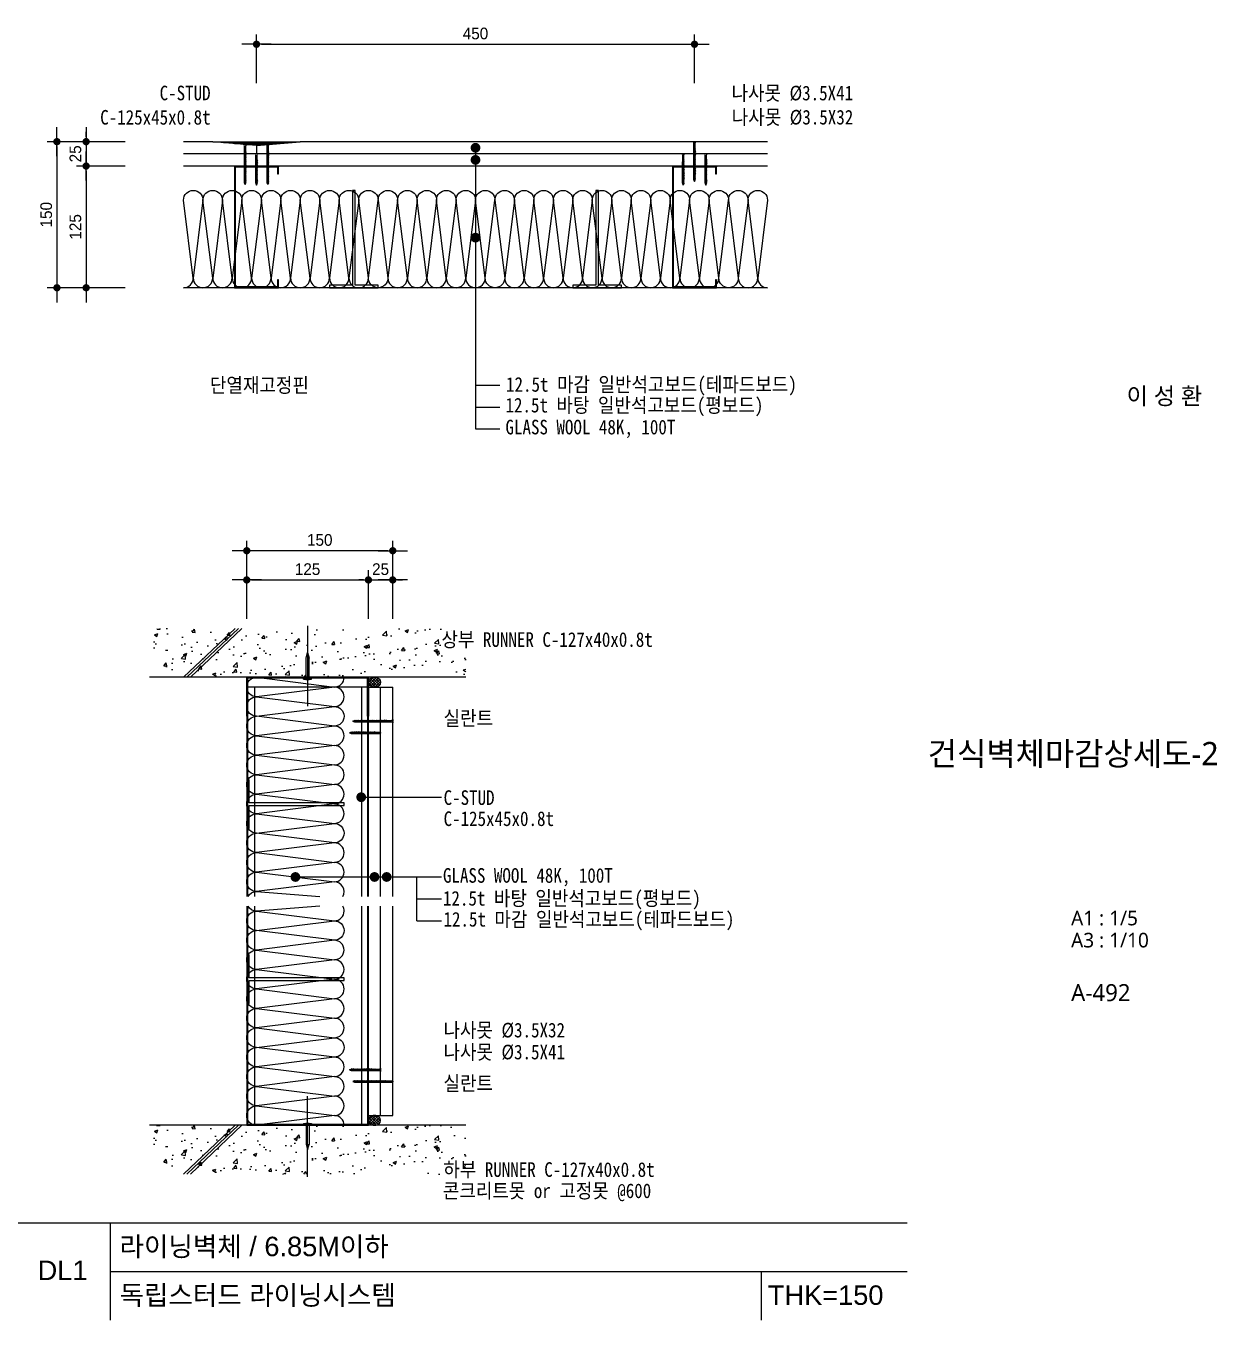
# Model space of a CAD drawing. Header units: millimetres. Extents: x 104 to 12536, y 73 to 2865.
# Drawn here: x 7073 to 8297, y 105 to 1433 of the extents above; entities that cross this region are included whole.
import ezdxf
from ezdxf.enums import TextEntityAlignment as Align

# ---------------------------------------------------------------- set-up
doc = ezdxf.new("R2010")
doc.units = ezdxf.units.MM
doc.header["$LTSCALE"] = 5
doc.linetypes.add('CEN', pattern=[62, 60, -1, 0, -1])
for name, color, linetype in [('2', 7, 'Continuous'), ('CEN', 1, 'CEN'), ('CHAN', 3, 'Continuous'), ('CONC', 2, 'Continuous'), ('ele', 8, 'Continuous'), ('FIN', 6, 'Continuous'), ('formline', 6, 'Continuous'), ('GB', 7, 'Continuous'), ('HAT', 8, 'Continuous'), ('HAT-CON', 8, 'Continuous'), ('INSUL', 8, 'Continuous'), ('ITXT', 5, 'Continuous'), ('PIN', 4, 'Continuous'), ('RXDIM', 7, 'Continuous'), ('SCREW2', 8, 'Continuous'), ('TEXT', 7, 'Continuous'), ('WALL', 3, 'Continuous')]:
    doc.layers.add(name, color=color, linetype=linetype)
doc.layers.add('A-BORD-TEXT', color=3, linetype='Continuous', lineweight=25)
doc.styles.add('CGS', font='')
doc.styles.add('HANGUL', font='swissel.ttf', dxfattribs={"height": 39.575204})
doc.styles.add('RXHS', font='')
doc.styles.add('맑은고딕', font='malgun.ttf')
doc.styles.get('CGS').set_extended_font_data('Dotum')
doc.styles.get('RXHS').set_extended_font_data('DotumChe')
doc.dimstyles.new('NDIM', dxfattribs={"dimscale": 5, "dimtxt": 2.4, "dimasz": 1, "dimexe": 2, "dimexo": 2, "dimgap": 1, "dimtad": 1, "dimtoh": 1, "dimdec": 0, "dimzin": 0, "dimdsep": 46, "dimtxsty": 'CGS', "dimblk1": 'DOTK', "dimblk2": 'DOTK', "dimsah": 1, "dimcen": 3, "dimclrt": 3, "dimadec": 0, "dimazin": 0, "dimtfac": 1.25, "dimtdec": 0, "dimtix": 1, "dimtmove": 2, "dimatfit": 3, "dimldrblk": 'DOTK', "dimfxl": 1, "dimtolj": 1, "dimtzin": 0, "dimarcsym": 0})

# ---------------------------------------------------------------- blocks, each defined once
blk = doc.blocks.new('A$C3B9F511A')
at = {"layer": 'CEN'}
blk.add_line((4.1, -27.6), (4.1, 55.1), dxfattribs=at)
at = {"layer": 'SCREW2'}
for p, q in [((0, 27.1), (8.2, 27.1)), ((0, 27.1), (0, 26.1)), ((2.4, 27.6), (2.4, 27.1)), ((2.4, 27.6), (5.8, 27.6)), ((5.8, 27.6), (5.8, 27.1)), ((8.2, 27.1), (8.2, 26.1)), ((0, 26.1), (8.2, 26.1)), ((2.7, 25.1), (2.7, 5.8)), ((5.6, 25.1), (5.6, 5.8)), ((2.7, 5.8), (4.1, 0)), ((4.1, 0), (5.6, 5.8))]:
    blk.add_line(p, q, dxfattribs=at)
blk.add_lwpolyline([(4.1, 0), (4.6, 5.3, -0.255479), (5.6, 5.8, -0.15073)], format="xyb", dxfattribs=at)
for centre, major_axis, ratio, start_param, end_param in [((0.1, 25.1), (-2.6, 0.01), 0.375814, 3.166741, 4.737538), ((1, 25.1), (-2.42, 0.09), 0.428989, 3.232453, 4.416556)]:
    blk.add_ellipse(centre, major_axis=major_axis, ratio=ratio, start_param=start_param, end_param=end_param, dxfattribs=at)
at = {"layer": 'SCREW2', "extrusion": (0, 0, -1)}
for centre, major_axis, ratio, start_param, end_param in [((7.2, 25.1), (2.42, 0.09), 0.428989, 3.232453, 4.416556), ((8.2, 25.1), (2.6, 0.01), 0.375814, 3.166741, 4.737538)]:
    blk.add_ellipse(centre, major_axis=major_axis, ratio=ratio, start_param=start_param, end_param=end_param, dxfattribs=at)
blk = doc.blocks.new('나사못41')
at = {"layer": 'SCREW2'}
for p, q in [((1.6, 41), (1, 39.4)), ((1, 39.4), (1.6, 39.9)), ((1.6, 39.9), (1.6, 41)), ((2.3, 39.5), (1.6, 41)), ((2.2, 39.2), (0.6, 38.7)), ((0.6, 38.7), (0.9, 39.1)), ((0.6, 37.9), (0.9, 38.3)), ((2.3, 38.3), (0.6, 37.9)), ((2.3, 37.5), (0.6, 37)), ((0.6, 37), (0.9, 37.4)), ((2.2, 36.6), (0.6, 36.2)), ((0.6, 36.2), (0.9, 36.6)), ((2.2, 35.8), (0.6, 35.3)), ((0.6, 35.3), (0.9, 35.7)), ((0.6, 34.5), (0.9, 34.9)), ((2.3, 34.9), (0.6, 34.5)), ((2.3, 34.1), (0.6, 33.7)), ((0.6, 33.7), (0.9, 34)), ((0.6, 32.8), (0.9, 33.2)), ((2.2, 33.2), (0.6, 32.8)), ((2.2, 32.4), (0.6, 32)), ((0.6, 32), (0.9, 32.3)), ((2.3, 31.5), (0.6, 31.1)), ((0.6, 31.1), (0.9, 31.5)), ((2.3, 30.7), (0.6, 30.3)), ((0.6, 30.3), (0.9, 30.6)), ((2.3, 29.8), (0.6, 29.4)), ((0.6, 29.4), (0.9, 29.8)), ((0.6, 28.6), (0.9, 29)), ((2.3, 29), (0.6, 28.6)), ((2.3, 28.2), (0.6, 27.7)), ((0.6, 27.7), (0.9, 28.1)), ((0.6, 26.9), (0.9, 27.3)), ((2.3, 27.3), (0.6, 26.9)), ((2.5, 39.6), (0.9, 39.1)), ((0.9, 38.8), (0.9, 38.3)), ((2.5, 38.7), (0.9, 38.3)), ((0.9, 38), (0.9, 37.4)), ((2.5, 37.9), (0.9, 37.4)), ((0.9, 37.1), (0.9, 36.6)), ((2.5, 37), (0.9, 36.6)), ((0.9, 36.3), (0.9, 35.7)), ((2.5, 36.2), (0.9, 35.7)), ((0.9, 35.4), (0.9, 34.9)), ((2.5, 35.3), (0.9, 34.9)), ((0.9, 34.6), (0.9, 34)), ((2.5, 34.5), (0.9, 34)), ((0.9, 33.7), (0.9, 33.2)), ((2.5, 33.6), (0.9, 33.2)), ((0.9, 32.9), (0.9, 32.3)), ((2.5, 32.8), (0.9, 32.3)), ((0.9, 32), (0.9, 31.5)), ((2.5, 31.9), (0.9, 31.5)), ((0.9, 31.2), (0.9, 30.6)), ((2.5, 31.1), (0.9, 30.6)), ((0.9, 30.3), (0.9, 29.8)), ((2.5, 30.2), (0.9, 29.8)), ((0.9, 29.5), (0.9, 29)), ((2.5, 29.4), (0.9, 29)), ((0.9, 28.6), (0.9, 28.1)), ((2.5, 28.5), (0.9, 28.1)), ((0.9, 27.8), (0.9, 27.3)), ((2.5, 27.7), (0.9, 27.3)), ((0.9, 27), (0.9, 26.4)), ((2.5, 26.8), (0.9, 26.4)), ((1, 39.4), (1, 39.1)), ((2.2, 39.2), (2.5, 39.6)), ((2.2, 39.2), (2.2, 38.6)), ((2.2, 38.3), (2.2, 37.8)), ((2.2, 37.5), (2.2, 36.9)), ((2.2, 36.6), (2.5, 37)), ((2.2, 36.6), (2.2, 36.1)), ((2.2, 35.8), (2.5, 36.2)), ((2.2, 35.8), (2.2, 35.2)), ((2.2, 34.9), (2.2, 34.4)), ((2.2, 34.1), (2.2, 33.5)), ((2.2, 33.2), (2.5, 33.6)), ((2.2, 33.2), (2.2, 32.7)), ((2.2, 32.4), (2.5, 32.8)), ((2.2, 32.4), (2.2, 31.8)), ((2.2, 31.5), (2.2, 31)), ((2.2, 30.7), (2.2, 30.2)), ((2.2, 29.8), (2.2, 29.3)), ((2.2, 29), (2.2, 28.5)), ((2.2, 28.1), (2.2, 27.6)), ((2.2, 27.3), (2.2, 26.8)), ((2.3, 38.3), (2.5, 38.7)), ((2.3, 37.5), (2.5, 37.9)), ((2.3, 34.9), (2.5, 35.3)), ((2.3, 34.1), (2.5, 34.5)), ((2.3, 31.5), (2.5, 31.9)), ((2.3, 30.7), (2.5, 31.1)), ((2.3, 29.8), (2.5, 30.2)), ((2.3, 29), (2.5, 29.4)), ((2.3, 28.2), (2.5, 28.5)), ((2.3, 27.3), (2.5, 27.7)), ((2.3, 26.5), (2.5, 26.8)), ((2.3, 26.5), (0.6, 26)), ((0.6, 26), (0.9, 26.4)), ((0.6, 25.2), (0.9, 25.6)), ((2.3, 25.6), (0.6, 25.2)), ((2.3, 24.8), (0.6, 24.3)), ((0.6, 24.3), (0.9, 24.7)), ((0.6, 23.5), (0.9, 23.9)), ((2.3, 23.9), (0.6, 23.5)), ((2.3, 23.1), (0.6, 22.6)), ((0.6, 22.6), (0.9, 23)), ((2.3, 22.2), (0.6, 21.8)), ((0.6, 21.8), (0.9, 22.2)), ((2.3, 21.4), (0.6, 20.9)), ((0.6, 20.9), (0.9, 21.3)), ((2.3, 20.5), (0.6, 20.1)), ((0.6, 20.1), (0.9, 20.5)), ((2.3, 19.7), (0.6, 19.2)), ((0.6, 19.2), (0.9, 19.6)), ((2.3, 18.8), (0.6, 18.4)), ((0.6, 18.4), (0.9, 18.8)), ((2.3, 18), (0.6, 17.6)), ((0.6, 17.6), (0.9, 17.9)), ((0.6, 16.7), (0.9, 17.1)), ((2.3, 17.1), (0.6, 16.7)), ((2.3, 16.3), (0.6, 15.9)), ((0.6, 15.9), (0.9, 16.2)), ((0.6, 15), (0.9, 15.4)), ((2.3, 15.4), (0.6, 15)), ((2.3, 14.6), (0.6, 14.2)), ((0.6, 14.2), (0.9, 14.5)), ((0.6, 13.3), (0.9, 13.7)), ((2.3, 13.7), (0.6, 13.3)), ((0.9, 26.1), (0.9, 25.6)), ((2.5, 26), (0.9, 25.6)), ((0.9, 25.3), (0.9, 24.7)), ((2.5, 25.1), (0.9, 24.7)), ((0.9, 24.4), (0.9, 23.9)), ((2.5, 24.3), (0.9, 23.9)), ((0.9, 23.6), (0.9, 23)), ((2.5, 23.5), (0.9, 23)), ((0.9, 22.7), (0.9, 22.2)), ((2.5, 22.6), (0.9, 22.2)), ((0.9, 21.9), (0.9, 21.3)), ((2.5, 21.8), (0.9, 21.3)), ((0.9, 21), (0.9, 20.5)), ((2.5, 20.9), (0.9, 20.5)), ((0.9, 20.2), (0.9, 19.6)), ((2.5, 20.1), (0.9, 19.6)), ((0.9, 19.3), (0.9, 18.8)), ((2.5, 19.2), (0.9, 18.8)), ((0.9, 18.5), (0.9, 17.9)), ((0.9, 18.5), (0.9, 17.9)), ((2.5, 18.4), (0.9, 17.9)), ((0.9, 17.6), (0.9, 17.1)), ((2.5, 17.5), (0.9, 17.1)), ((0.9, 16.8), (0.9, 16.2)), ((2.5, 16.7), (0.9, 16.2)), ((0.9, 15.9), (0.9, 15.4)), ((2.5, 15.8), (0.9, 15.4)), ((0.9, 15.1), (0.9, 14.5)), ((2.5, 15), (0.9, 14.5)), ((0.9, 14.2), (0.9, 13.7)), ((2.5, 14.1), (0.9, 13.7)), ((0.9, 13.4), (0.9, 12.9)), ((2.2, 26.5), (2.2, 25.9)), ((2.2, 25.6), (2.2, 25.1)), ((2.2, 24.8), (2.2, 24.2)), ((2.2, 23.9), (2.2, 23.4)), ((2.2, 23.1), (2.2, 20.5)), ((2.2, 21.4), (2.2, 20.8)), ((2.2, 20.5), (2.2, 20)), ((2.2, 19.7), (2.2, 19.1)), ((2.2, 18.8), (2.2, 18.3)), ((2.2, 18), (2.2, 17.4)), ((2.2, 17.1), (2.2, 16.6)), ((2.3, 25.6), (2.5, 26)), ((2.3, 24.8), (2.5, 25.1)), ((2.3, 23.9), (2.5, 24.3)), ((2.3, 23.1), (2.5, 23.5)), ((2.3, 22.2), (2.5, 22.6)), ((2.3, 21.4), (2.5, 21.8)), ((2.3, 20.5), (2.5, 20.9)), ((2.3, 19.7), (2.5, 20.1)), ((2.3, 18.8), (2.5, 19.2)), ((2.3, 18), (2.5, 18.4)), ((2.3, 17.1), (2.5, 17.5)), ((2.3, 16.3), (2.5, 16.7)), ((2.3, 16.3), (2.3, 15.7)), ((2.3, 15.4), (2.5, 15.8)), ((2.3, 15.4), (2.3, 14.9)), ((2.3, 14.6), (2.5, 15)), ((2.3, 14.6), (2.3, 14.1)), ((2.3, 13.7), (2.5, 14.1)), ((2.3, 13.7), (2.3, 13.2)), ((0.6, 12.5), (0.9, 12.9)), ((2.3, 12.9), (0.6, 12.5)), ((2.3, 12.1), (0.6, 11.6)), ((0.6, 11.6), (0.9, 12)), ((2.3, 11.2), (0.6, 10.8)), ((0.6, 10.8), (0.9, 11.2)), ((2.3, 10.4), (0.6, 9.9)), ((0.6, 9.9), (0.9, 10.3)), ((2.3, 9.5), (0.6, 9.1)), ((0.6, 9.1), (0.9, 9.5)), ((2.3, 8.7), (0.6, 8.3)), ((0.6, 8.3), (0.9, 8.7)), ((2.3, 7.9), (0.6, 7.5)), ((0.6, 7.5), (0.9, 7.8)), ((2.3, 7.1), (0.6, 6.6)), ((0.6, 6.6), (0.9, 7)), ((2.6, 13.3), (0.9, 12.9)), ((0.9, 12.5), (0.9, 12)), ((2.5, 12.4), (0.9, 12)), ((0.9, 11.7), (0.9, 10.3)), ((2.6, 11.6), (0.9, 11.2)), ((2.6, 10.8), (0.9, 10.3)), ((0.9, 10), (0.9, 9.5)), ((2.6, 9.9), (0.9, 9.5)), ((0.9, 9.2), (0.9, 8.7)), ((2.6, 9.1), (0.9, 8.7)), ((0.9, 8.4), (0.9, 7.8)), ((2.6, 8.3), (0.9, 7.8)), ((0.9, 7.5), (0.9, 7)), ((2.6, 7.4), (0.9, 7)), ((0.9, 6.7), (0.9, 1.2)), ((1.5, 0.5), (1.5, 0.7)), ((1.6, 0.7), (1.6, 0.7)), ((1.6, 0.5), (1.6, 0.7)), ((2.1, 0), (3.2, 0)), ((2.2, 11.2), (2.2, 10.7)), ((2.2, 10.4), (2.2, 9.8)), ((2.2, 9.5), (2.2, 9)), ((2.2, 8.7), (2.2, 8.2)), ((2.2, 7.9), (2.2, 7.4)), ((2.2, 7.1), (2.2, 1.2)), ((2.3, 12.9), (2.6, 13.3)), ((2.3, 12.9), (2.3, 12.4)), ((2.3, 12.1), (2.5, 12.4)), ((2.3, 12.1), (2.3, 11.5)), ((2.3, 11.2), (2.6, 11.6)), ((2.3, 10.4), (2.6, 10.8)), ((2.3, 9.5), (2.6, 9.9)), ((2.3, 8.7), (2.6, 9.1)), ((2.3, 7.9), (2.6, 8.3)), ((2.3, 7.1), (2.6, 7.4)), ((0, 0), (1.1, 0))]:
    blk.add_line(p, q, dxfattribs=at)
for centre, radius, start, end in [((-0.5, 1.4), 1.43, 288.6613, 353.4469), ((1.1, 0.5), 0.473, 267.5265, 0.9138), ((1.6, -2), 2.05, 80.2866, 99.7134), ((1.6, 0.7), 0.033, 90, 180), ((1.6, 0.7), 0.033, 0, 90), ((2.1, 0.5), 0.473, 179.0862, 272.4735), ((3.6, 1.3), 1.4, 185.7298, 251.659)]:
    blk.add_arc(centre, radius, start, end, dxfattribs=at)
blk = doc.blocks.new('나사못32')
at = {"layer": 'SCREW2'}
for p, q in [((2.2, 30.2), (0.6, 29.7)), ((0.6, 29.7), (0.9, 30.1)), ((0.6, 28.9), (0.9, 29.3)), ((2.2, 29.3), (0.6, 28.9)), ((2.2, 28.5), (0.6, 28)), ((0.6, 28), (0.9, 28.4)), ((2.2, 27.6), (0.6, 27.2)), ((0.6, 27.2), (0.9, 27.6)), ((2.2, 26.8), (0.6, 26.3)), ((0.6, 26.3), (0.9, 26.7)), ((2.5, 30.6), (0.9, 30.1)), ((0.9, 29.8), (0.9, 29.3)), ((2.5, 29.7), (0.9, 29.3)), ((0.9, 29), (0.9, 28.4)), ((2.5, 28.9), (0.9, 28.4)), ((0.9, 28.1), (0.9, 27.6)), ((2.5, 28), (0.9, 27.6)), ((0.9, 27.3), (0.9, 26.7)), ((2.5, 27.2), (0.9, 26.7)), ((1.6, 32), (1, 30.4)), ((1, 30.4), (1.6, 30.9)), ((1, 30.4), (1, 30.1)), ((1.6, 30.9), (1.6, 32)), ((2.3, 30.4), (1.6, 32)), ((2.2, 30.2), (2.5, 30.6)), ((2.2, 30.2), (2.2, 29.6)), ((2.2, 29.3), (2.5, 29.7)), ((2.2, 29.3), (2.2, 28.8)), ((2.2, 28.5), (2.5, 28.9)), ((2.2, 28.5), (2.2, 27.9)), ((2.2, 27.6), (2.5, 28)), ((2.2, 27.6), (2.2, 27.1)), ((2.2, 26.8), (2.5, 27.2)), ((2.2, 26.8), (2.2, 26.2)), ((0.6, 25.5), (0.9, 25.9)), ((2.2, 25.9), (0.6, 25.5)), ((2.2, 25.1), (0.6, 24.7)), ((0.6, 24.7), (0.9, 25)), ((0.6, 23.8), (0.9, 24.2)), ((2.2, 24.2), (0.6, 23.8)), ((2.2, 23.4), (0.6, 23)), ((0.6, 23), (0.9, 23.3)), ((2.2, 22.5), (0.6, 22.1)), ((0.6, 22.1), (0.9, 22.5)), ((2.2, 21.7), (0.6, 21.3)), ((0.6, 21.3), (0.9, 21.6)), ((2.3, 20.8), (0.6, 20.4)), ((0.6, 20.4), (0.9, 20.8)), ((0.6, 19.6), (0.9, 20)), ((2.2, 20), (0.6, 19.6)), ((2.2, 19.2), (0.6, 18.7)), ((0.6, 18.7), (0.9, 19.1)), ((0.6, 17.9), (0.9, 18.3)), ((2.3, 18.3), (0.6, 17.9)), ((2.2, 17.5), (0.6, 17)), ((0.6, 17), (0.9, 17.4)), ((2.3, 16.7), (0.6, 16.3)), ((0.6, 16.3), (0.9, 16.7)), ((0.6, 15.5), (0.9, 15.9)), ((2.2, 15.9), (0.6, 15.5)), ((2.3, 15.1), (0.6, 14.6)), ((0.6, 14.6), (0.9, 15)), ((2.3, 14.2), (0.6, 13.8)), ((0.6, 13.8), (0.9, 14.2)), ((2.2, 13.4), (0.6, 12.9)), ((0.6, 12.9), (0.9, 13.3)), ((0.9, 26.4), (0.9, 25.9)), ((2.5, 26.3), (0.9, 25.9)), ((0.9, 25.6), (0.9, 25)), ((2.5, 25.5), (0.9, 25)), ((0.9, 24.7), (0.9, 24.2)), ((2.5, 24.6), (0.9, 24.2)), ((0.9, 23.9), (0.9, 23.3)), ((2.5, 23.8), (0.9, 23.3)), ((0.9, 23), (0.9, 22.5)), ((2.5, 22.9), (0.9, 22.5)), ((0.9, 22.2), (0.9, 21.6)), ((2.5, 22.1), (0.9, 21.6)), ((0.9, 21.3), (0.9, 20.8)), ((2.5, 21.2), (0.9, 20.8)), ((0.9, 20.5), (0.9, 20)), ((2.5, 20.4), (0.9, 20)), ((0.9, 19.6), (0.9, 19.1)), ((2.5, 19.5), (0.9, 19.1)), ((0.9, 18.8), (0.9, 18.3)), ((2.5, 18.7), (0.9, 18.3)), ((0.9, 18), (0.9, 17.4)), ((2.5, 17.8), (0.9, 17.4)), ((0.9, 17.5), (0.9, 16.9)), ((0.9, 17.2), (0.9, 16.7)), ((2.5, 17.1), (0.9, 16.7)), ((0.9, 16.4), (0.9, 15.9)), ((2.5, 16.3), (0.9, 15.9)), ((0.9, 15.6), (0.9, 15)), ((2.5, 15.4), (0.9, 15)), ((0.9, 14.7), (0.9, 14.2)), ((2.5, 14.6), (0.9, 14.2)), ((0.9, 13.9), (0.9, 13.3)), ((2.5, 13.7), (0.9, 13.3)), ((2.2, 25.9), (2.5, 26.3)), ((2.2, 25.9), (2.2, 25.4)), ((2.2, 25.1), (2.5, 25.5)), ((2.2, 25.1), (2.2, 24.5)), ((2.2, 24.2), (2.5, 24.6)), ((2.2, 24.2), (2.2, 23.7)), ((2.2, 23.4), (2.5, 23.8)), ((2.2, 23.4), (2.2, 22.8)), ((2.2, 22.5), (2.5, 22.9)), ((2.2, 22.5), (2.2, 22)), ((2.2, 21.7), (2.5, 22.1)), ((2.2, 21.7), (2.2, 21.2)), ((2.2, 20.8), (2.2, 20.3)), ((2.2, 20), (2.5, 20.4)), ((2.2, 20), (2.2, 19.5)), ((2.2, 19.2), (2.5, 19.5)), ((2.2, 19.1), (2.2, 18.6)), ((2.2, 18.3), (2.2, 17.8)), ((2.2, 17.5), (2.5, 17.8)), ((2.2, 17.5), (2.2, 17)), ((2.2, 16.7), (2.2, 16.5)), ((2.2, 16.7), (2.2, 15.9)), ((2.2, 15.9), (2.5, 16.3)), ((2.2, 15.9), (2.2, 15.4)), ((2.2, 15.1), (2.2, 14.5)), ((2.2, 14.2), (2.2, 13.7)), ((2.2, 13.4), (2.5, 13.7)), ((2.2, 13.4), (2.2, 12.8)), ((2.3, 20.8), (2.5, 21.2)), ((2.3, 18.3), (2.5, 18.7)), ((2.3, 16.7), (2.5, 17.1)), ((2.3, 15.1), (2.5, 15.4)), ((2.3, 14.2), (2.5, 14.6)), ((0, 0), (1.1, 0)), ((2.3, 12.5), (0.6, 12.1)), ((0.6, 12.1), (0.9, 12.5)), ((2.3, 11.7), (0.6, 11.2)), ((0.6, 11.2), (0.9, 11.6)), ((0.6, 10.4), (0.9, 10.8)), ((2.3, 10.8), (0.6, 10.4)), ((2.3, 10), (0.7, 9.5)), ((0.7, 9.5), (0.9, 9.9)), ((0.7, 8.7), (0.9, 9.1)), ((2.3, 9.1), (0.7, 8.7)), ((2.3, 8.3), (0.7, 7.9)), ((0.7, 7.9), (0.9, 8.2)), ((2.3, 7.4), (0.7, 7)), ((0.7, 7), (1, 7.4)), ((2.3, 6.6), (0.7, 6.2)), ((0.7, 6.2), (1, 6.5)), ((0.7, 5.3), (1, 5.7)), ((2.3, 5.7), (0.7, 5.3)), ((0.9, 13), (0.9, 12.5)), ((2.5, 12.9), (0.9, 12.5)), ((0.9, 12.2), (0.9, 11.6)), ((2.5, 12.1), (0.9, 11.6)), ((0.9, 11.3), (0.9, 10.8)), ((2.5, 11.2), (0.9, 10.8)), ((0.9, 10.5), (0.9, 9.9)), ((2.6, 10.4), (0.9, 9.9)), ((0.9, 9.6), (0.9, 9.1)), ((2.6, 9.5), (0.9, 9.1)), ((0.9, 8.8), (0.9, 8.2)), ((2.6, 8.7), (0.9, 8.2)), ((1, 7.9), (1, 7.4)), ((2.6, 7.8), (1, 7.4)), ((1, 7.1), (1, 6.5)), ((2.6, 7), (1, 6.5)), ((1, 6.2), (1, 5.7)), ((2.6, 6.1), (1, 5.7)), ((1, 5.4), (1, 1.2)), ((1.6, 0.5), (1.6, 0.7)), ((1.6, 0.7), (1.6, 0.7)), ((1.7, 0.5), (1.7, 0.7)), ((2.2, 12.5), (2.2, 12)), ((2.3, 12.5), (2.5, 12.9)), ((2.3, 11.7), (2.5, 12.1)), ((2.3, 11.7), (2.3, 11.1)), ((2.3, 10.8), (2.5, 11.2)), ((2.3, 10.8), (2.3, 10.3)), ((2.3, 10), (2.6, 10.4)), ((2.3, 10), (2.3, 9.4)), ((2.3, 9.1), (2.6, 9.5)), ((2.3, 9.1), (2.3, 8.6)), ((2.3, 8.3), (2.6, 8.7)), ((2.3, 8.3), (2.3, 7.7)), ((2.3, 7.4), (2.6, 7.8)), ((2.3, 7.4), (2.3, 6.9)), ((2.3, 6.6), (2.6, 7)), ((2.3, 6.6), (2.3, 6.1)), ((2.3, 5.7), (2.6, 6.1)), ((2.3, 5.7), (2.3, 1.2)), ((2.1, 0), (3.2, 0))]:
    blk.add_line(p, q, dxfattribs=at)
for centre, radius, start, end in [((-0.4, 1.3), 1.4, 288.341, 354.2702), ((1.1, 0.5), 0.473, 267.5265, 0.9138), ((1.6, -2), 2.05, 80.2866, 99.7134), ((1.6, 0.7), 0.033, 360, 90), ((1.6, 0.7), 0.033, 90, 180), ((2.1, 0.5), 0.473, 179.0862, 272.4735), ((3.7, 1.3), 1.4, 185.7298, 251.659)]:
    blk.add_arc(centre, radius, start, end, dxfattribs=at)
blk = doc.blocks.new('DOTK')
blk.add_line((-3, 0), (3, 0))
at = {"const_width": 0.75}
blk.add_lwpolyline([(-0.375, 0, 1), (0.375, 0, 1)], format="xyb", close=True, dxfattribs=at)
blk = doc.blocks.new('*D98')
at = {"layer": 'RXDIM', "color": 0, "lineweight": -2, "transparency": 16777216}
for p, q in [((7309.8, 1374.5), (7309.8, 1424.5)), ((7759.8, 1374.5), (7759.8, 1424.5)), ((7314.8, 1414.5), (7754.8, 1414.5))]:
    blk.add_line(p, q, dxfattribs=at)
at = {"layer": 'RXDIM', "color": 0, "lineweight": -2, "transparency": 16777216, "xscale": 5, "yscale": 5, "zscale": 5, "rotation": 180}
blk.add_blockref('DOTK', (7309.8, 1414.5), dxfattribs=at)
at = {"layer": 'RXDIM', "color": 0, "lineweight": -2, "transparency": 16777216, "xscale": 5, "yscale": 5, "zscale": 5}
blk.add_blockref('DOTK', (7759.8, 1414.5), dxfattribs=at)
at = {"layer": 'RXDIM', "color": 3, "transparency": 16777216, "insert": (7534.8, 1425.5), "char_height": 12, "attachment_point": 5, "style": 'CGS'}
blk.add_mtext('\\A1;450', dxfattribs=at)
blk = doc.blocks.new('*D99')
at = {"layer": 'RXDIM', "color": 0, "lineweight": -2, "transparency": 16777216}
for p, q in [((7134.8, 1319.5), (7134.8, 1324.5)), ((7174.8, 1314.5), (7124.8, 1314.5)), ((7134.8, 1314.5), (7134.8, 1289.5)), ((7174.8, 1289.5), (7124.8, 1289.5)), ((7134.8, 1284.5), (7134.8, 1279.5))]:
    blk.add_line(p, q, dxfattribs=at)
at = {"layer": 'RXDIM', "color": 0, "lineweight": -2, "transparency": 16777216, "xscale": 5, "yscale": 5, "zscale": 5}
for p, rotation in [((7134.8, 1314.5), 270), ((7134.8, 1289.5), 90)]:
    blk.add_blockref('DOTK', p, dxfattribs=dict(at, rotation=rotation))
at = {"layer": 'RXDIM', "color": 3, "transparency": 16777216, "insert": (7123.8, 1302), "char_height": 12, "attachment_point": 5, "rotation": 90, "style": 'CGS'}
blk.add_mtext('\\A1;25', dxfattribs=at)
blk = doc.blocks.new('*D100')
at = {"layer": 'RXDIM', "color": 0, "lineweight": -2, "transparency": 16777216}
for p, q in [((7174.8, 1289.5), (7124.8, 1289.5)), ((7134.8, 1284.5), (7134.8, 1169.5)), ((7174.8, 1164.5), (7124.8, 1164.5))]:
    blk.add_line(p, q, dxfattribs=at)
at = {"layer": 'RXDIM', "color": 0, "lineweight": -2, "transparency": 16777216, "xscale": 5, "yscale": 5, "zscale": 5}
for p, rotation in [((7134.8, 1289.5), 90), ((7134.8, 1164.5), 270)]:
    blk.add_blockref('DOTK', p, dxfattribs=dict(at, rotation=rotation))
at = {"layer": 'RXDIM', "color": 3, "transparency": 16777216, "insert": (7123.8, 1227), "char_height": 12, "attachment_point": 5, "rotation": 90, "style": 'CGS'}
blk.add_mtext('\\A1;125', dxfattribs=at)
blk = doc.blocks.new('*D101')
at = {"layer": 'RXDIM', "color": 0, "lineweight": -2, "transparency": 16777216}
for p, q in [((7174.8, 1314.5), (7094.8, 1314.5)), ((7104.8, 1309.5), (7104.8, 1169.5)), ((7174.8, 1164.5), (7094.8, 1164.5))]:
    blk.add_line(p, q, dxfattribs=at)
at = {"layer": 'RXDIM', "color": 0, "lineweight": -2, "transparency": 16777216, "xscale": 5, "yscale": 5, "zscale": 5}
for p, rotation in [((7104.8, 1314.5), 90), ((7104.8, 1164.5), 270)]:
    blk.add_blockref('DOTK', p, dxfattribs=dict(at, rotation=rotation))
at = {"layer": 'RXDIM', "color": 3, "transparency": 16777216, "insert": (7093.8, 1239.5), "char_height": 12, "attachment_point": 5, "rotation": 90, "style": 'CGS'}
blk.add_mtext('\\A1;150', dxfattribs=at)
blk = doc.blocks.new('*D102')
at = {"layer": 'RXDIM', "color": 0, "lineweight": -2, "transparency": 16777216}
for p, q in [((7299.8, 824.5), (7299.8, 874.5)), ((7304.8, 864.5), (7419.8, 864.5)), ((7424.8, 824.5), (7424.8, 874.5))]:
    blk.add_line(p, q, dxfattribs=at)
at = {"layer": 'RXDIM', "color": 0, "lineweight": -2, "transparency": 16777216, "xscale": 5, "yscale": 5, "zscale": 5, "rotation": 180}
blk.add_blockref('DOTK', (7299.8, 864.5), dxfattribs=at)
at = {"layer": 'RXDIM', "color": 0, "lineweight": -2, "transparency": 16777216, "xscale": 5, "yscale": 5, "zscale": 5}
blk.add_blockref('DOTK', (7424.8, 864.5), dxfattribs=at)
at = {"layer": 'RXDIM', "color": 3, "transparency": 16777216, "insert": (7362.3, 875.5), "char_height": 12, "attachment_point": 5, "style": 'CGS'}
blk.add_mtext('\\A1;125', dxfattribs=at)
blk = doc.blocks.new('*D103')
at = {"layer": 'RXDIM', "color": 0, "lineweight": -2, "transparency": 16777216}
for p, q in [((7419.8, 864.5), (7414.8, 864.5)), ((7424.8, 824.5), (7424.8, 874.5)), ((7424.8, 864.5), (7449.8, 864.5)), ((7449.8, 824.5), (7449.8, 874.5)), ((7454.8, 864.5), (7459.8, 864.5))]:
    blk.add_line(p, q, dxfattribs=at)
at = {"layer": 'RXDIM', "color": 0, "lineweight": -2, "transparency": 16777216, "xscale": 5, "yscale": 5, "zscale": 5}
blk.add_blockref('DOTK', (7424.8, 864.5), dxfattribs=at)
at = {"layer": 'RXDIM', "color": 0, "lineweight": -2, "transparency": 16777216, "xscale": 5, "yscale": 5, "zscale": 5, "rotation": 180}
blk.add_blockref('DOTK', (7449.8, 864.5), dxfattribs=at)
at = {"layer": 'RXDIM', "color": 3, "transparency": 16777216, "insert": (7437.3, 875.5), "char_height": 12, "attachment_point": 5, "style": 'CGS'}
blk.add_mtext('\\A1;25', dxfattribs=at)
blk = doc.blocks.new('*D104')
at = {"layer": 'RXDIM', "color": 0, "lineweight": -2, "transparency": 16777216}
for p, q in [((7299.8, 824.5), (7299.8, 904.5)), ((7449.8, 824.5), (7449.8, 904.5)), ((7444.8, 894.5), (7304.8, 894.5))]:
    blk.add_line(p, q, dxfattribs=at)
at = {"layer": 'RXDIM', "color": 0, "lineweight": -2, "transparency": 16777216, "xscale": 5, "yscale": 5, "zscale": 5, "rotation": 180}
blk.add_blockref('DOTK', (7299.8, 894.5), dxfattribs=at)
at = {"layer": 'RXDIM', "color": 0, "lineweight": -2, "transparency": 16777216, "xscale": 5, "yscale": 5, "zscale": 5}
blk.add_blockref('DOTK', (7449.8, 894.5), dxfattribs=at)
at = {"layer": 'RXDIM', "color": 3, "transparency": 16777216, "insert": (7374.8, 905.5), "char_height": 12, "attachment_point": 5, "style": 'CGS'}
blk.add_mtext('\\A1;150', dxfattribs=at)

msp = doc.modelspace()

# ---------------------------------------------------------------- hatches: boundary and pattern name
at = {"layer": 'HAT'}
h = msp.add_hatch(dxfattribs=at)
h.set_pattern_fill('_USER', color=256, scale=2, angle=45, style=0, double=1, pattern_type=0)
h.set_pattern_definition([(135, (11400.1807, -7331.4976), (1.41421356, 1.41421356), []), (45, (11400.1807, -7331.4976), (1.41421356, -1.41421356), [])])
edge = h.paths.add_edge_path()
edge.add_arc((7432.31, 759.5), 5, -90, 90, ccw=False)
edge.add_line((7432.31, 754.5), (7429.81, 754.5))
edge.add_arc((7429.81, 759.5), 5, -270, -90, ccw=False)
edge.add_line((7429.81, 764.5), (7432.31, 764.5))
h = msp.add_hatch(dxfattribs=at)
h.set_pattern_fill('_USER', color=256, scale=2, angle=45, style=0, double=1, pattern_type=0)
h.set_pattern_definition([(225, (11400.1807, 8400.4976), (1.41421356, -1.41421356), []), (315, (11400.1807, 8400.4976), (1.41421356, 1.41421356), [])])
edge = h.paths.add_edge_path()
edge.add_arc((7432.31, 309.5), 5, 270, 450)
edge.add_line((7432.31, 314.5), (7429.81, 314.5))
edge.add_arc((7429.81, 309.5), 5, 450, 630)
edge.add_line((7429.81, 304.5), (7432.31, 304.5))
at = {"layer": 'HAT-CON'}
h = msp.add_hatch(dxfattribs=at)
h.set_pattern_fill('AR-CONC', color=256, scale=5, style=0)
h.set_pattern_definition([(50, (7524.57, -1285.837), (35.863, -3.1376), [3.75, -41.25]), (355, (7524.57, -1285.837), (-6.93757, 37.6096), [3, -33]), (100.4514, (7527.56, -1286.1), (28.92547, 34.472), [3.187, -35.0571]), (46.1842, (7524.57, -1275.837), (53.36205, -8.27595), [5.625, -61.875]), (96.6356, (7529.017, -1276.526), (46.7331, 48.7059), [4.7805, -52.5856]), (351.1842, (7524.57, -1275.837), (46.7331, 48.706), [4.5, -49.5]), (21, (7529.57, -1278.337), (29.84535, -20.13094), [3.75, -41.25]), (326, (7529.57, -1278.337), (12.16577, 36.2575), [3, -33]), (71.4514, (7532.057, -1280.014), (42.01113, 16.1265), [3.187, -35.0571]), (37.5, (7524.57, -1285.837), (0.60799, 16.64469), [0, -32.6, 0, -33.5, 0, -33.125]), (7.5, (7524.57, -1285.837), (13.15348, 19.72059), [0, -19.1, 0, -31.85, 0, -12.625]), (327.5, (7513.42, -1285.837), (26.69112, -1.12774), [0, -12.5, 0, -39, 0, -51.75]), (317.5, (7508.42, -1285.837), (29.1593, 5.00525), [0, -16.25, 0, -25.9, 0, -36.75])])
h.paths.add_polyline_path([(7199.81, 814.5), (7199.81, 764.5), (7524.81, 764.5), (7524.81, 814.5)])
h = msp.add_hatch(dxfattribs=at)
h.set_pattern_fill('AR-CONC', color=256, scale=5, style=0)
h.set_pattern_definition([(50, (7524.57, -1795.45), (35.863, -3.1376), [3.75, -41.25]), (355, (7524.57, -1795.45), (-6.93757, 37.6096), [3, -33]), (100.4514, (7527.56, -1795.713), (28.92547, 34.472), [3.187, -35.0571]), (46.1842, (7524.57, -1785.45), (53.36205, -8.27595), [5.625, -61.875]), (96.6356, (7529.017, -1786.14), (46.7331, 48.7059), [4.7805, -52.5856]), (351.1842, (7524.57, -1785.45), (46.7331, 48.706), [4.5, -49.5]), (21, (7529.57, -1787.95), (29.84535, -20.13094), [3.75, -41.25]), (326, (7529.57, -1787.95), (12.16577, 36.2575), [3, -33]), (71.4514, (7532.057, -1789.63), (42.01113, 16.1265), [3.187, -35.0571]), (37.5, (7524.57, -1795.451), (0.60799, 16.64469), [0, -32.6, 0, -33.5, 0, -33.125]), (7.5, (7524.57, -1795.451), (13.15348, 19.72059), [0, -19.1, 0, -31.85, 0, -12.625]), (327.5, (7513.42, -1795.451), (26.69112, -1.12774), [0, -12.5, 0, -39, 0, -51.75]), (317.5, (7508.42, -1795.451), (29.1593, 5.00525), [0, -16.25, 0, -25.9, 0, -36.75])])
h.paths.add_polyline_path([(7524.81, 254.5), (7524.81, 304.5), (7199.81, 304.5), (7199.81, 254.5)])

# ---------------------------------------------------------------- linework, layer by layer
at = {"layer": 'CHAN'}
for points in [[(7332.31, 1289.5), (7287.31, 1289.5), (7287.31, 1164.5), (7332.31, 1164.5), (7332.31, 1172.5), (7331.51, 1172.5), (7331.51, 1165.3), (7288.11, 1165.3), (7288.11, 1288.7), (7331.51, 1288.7), (7331.51, 1281.5), (7332.31, 1281.5), (7332.31, 1289.5), (7332.31, 1288.7)], [(7782.34, 1289.5), (7737.34, 1289.5), (7737.34, 1164.5), (7782.34, 1164.5), (7782.34, 1172.5), (7781.54, 1172.5), (7781.54, 1165.3), (7738.14, 1165.3), (7738.14, 1288.7), (7781.54, 1288.7), (7781.54, 1281.5), (7782.34, 1281.5), (7782.34, 1289.5), (7782.34, 1288.7)]]:
    msp.add_lwpolyline(points, dxfattribs=at)
at = {"layer": 'CHAN', "color": 3}
for points in [[(7424.81, 764.5), (7424.81, 724.5), (7424.01, 724.5), (7424.01, 763.7), (7300.61, 763.7), (7300.61, 724.5), (7299.81, 724.5), (7299.81, 764.5)], [(7300.61, 305.3), (7300.61, 344.5), (7299.81, 344.5), (7299.81, 304.5), (7424.81, 304.5), (7424.81, 344.5), (7424.01, 344.5), (7424.01, 305.3)]]:
    msp.add_lwpolyline(points, close=True, dxfattribs=at)
at = {"layer": 'CONC'}
for p, q in [((7524.81, 764.5), (7199.81, 764.5)), ((7524.81, 304.5), (7199.81, 304.5))]:
    msp.add_line(p, q, dxfattribs=at)
at = {"layer": 'ele', "color": 8}
for p, q in [((7300.61, 754.73), (7424.81, 754.73)), ((7300.61, 754.73), (7300.61, 539.5)), ((7307.86, 754.73), (7307.86, 539.5)), ((7417.56, 754.73), (7417.56, 539.5)), ((7424.01, 754.73), (7424.01, 539.5)), ((7300.61, 529.5), (7300.61, 304.5)), ((7307.86, 529.5), (7307.86, 304.5)), ((7417.56, 529.5), (7417.56, 304.5)), ((7424.01, 529.5), (7424.01, 304.5))]:
    msp.add_line(p, q, dxfattribs=at)
at = {"layer": 'FIN'}
for p, q in [((7264.81, 1314.5), (7354.81, 1314.5)), ((7276.06, 1313.5), (7342.31, 1313.5)), ((7287.31, 1312.5), (7332.31, 1312.5)), ((7298.56, 1311.5), (7321.06, 1311.5))]:
    msp.add_line(p, q, dxfattribs=at)
at = {"layer": 'formline'}
for p, q in [((4304.5, 204.5), (7978.25, 204.5)), ((7159.81, 104.5), (7159.81, 204.5)), ((7159.81, 154.5), (7978.25, 154.5)), ((7828.66, 104.5), (7828.66, 154.5))]:
    msp.add_line(p, q, dxfattribs=at)
at = {"layer": 'GB'}
for p, q in [((7264.81, 1314.5), (7234.81, 1314.5)), ((7309.81, 1310.5), (7264.81, 1314.5)), ((7309.81, 1310.5), (7354.81, 1314.5)), ((7309.81, 1310.5), (7309.81, 1302)), ((7834.81, 1314.5), (7354.81, 1314.5)), ((7834.81, 1302), (7234.81, 1302)), ((7834.81, 1289.5), (7234.81, 1289.5)), ((7759.84, 1302.04), (7759.84, 1289.54)), ((7759.84, 1302.04), (7759.84, 1289.54)), ((7424.81, 754.5), (7449.81, 754.5)), ((7424.81, 314.5), (7449.81, 314.5))]:
    msp.add_line(p, q, dxfattribs=at)
at = {"layer": 'GB', "color": 7}
for p, q in [((7424.81, 539.5), (7424.81, 754.5)), ((7437.31, 539.5), (7437.31, 754.5)), ((7449.81, 539.5), (7449.81, 754.5)), ((7424.81, 314.5), (7424.81, 529.5)), ((7437.31, 314.5), (7437.31, 529.5)), ((7449.81, 314.5), (7449.81, 529.5))]:
    msp.add_line(p, q, dxfattribs=at)
at = {"layer": 'HAT'}
for points in [[(7432.31, 764.5, -1), (7432.31, 754.5), (7429.81, 754.5, -1), (7429.81, 764.5), (7432.31, 764.5)], [(7432.31, 304.5, 1), (7432.31, 314.5), (7429.81, 314.5, 1), (7429.81, 304.5), (7432.31, 304.5)]]:
    msp.add_lwpolyline(points, format="xyb", dxfattribs=at)
at = {"layer": 'HAT-CON'}
for p, q in [((7234.81, 764.5), (7287.81, 814.5)), ((7238.35, 764.5), (7291.35, 814.5)), ((7241.88, 764.5), (7294.88, 814.5)), ((7234.81, 254.51), (7287.8, 304.5)), ((7238.35, 254.51), (7291.34, 304.5)), ((7241.88, 254.51), (7294.87, 304.5))]:
    msp.add_line(p, q, dxfattribs=at)
at = {"layer": 'INSUL'}
for points in [[(7234.81, 1164.5, 0.4142136), (7244.81, 1174.5), (7234.81, 1254.5, -1), (7254.81, 1254.5), (7244.81, 1174.5, 1), (7264.81, 1174.5), (7254.81, 1254.5, -1), (7274.81, 1254.5), (7264.81, 1174.5, 1), (7284.81, 1174.5), (7274.81, 1254.5, -1), (7294.81, 1254.5), (7284.81, 1174.5, 1), (7304.81, 1174.5), (7294.81, 1254.5, -1), (7314.81, 1254.5), (7304.81, 1174.5, 1), (7324.81, 1174.5), (7314.81, 1254.5, -1), (7334.81, 1254.5), (7324.81, 1174.5, 1), (7344.81, 1174.5), (7334.81, 1254.5, -1), (7354.81, 1254.5), (7344.81, 1174.5, 1), (7364.81, 1174.5), (7354.81, 1254.5, -1), (7374.81, 1254.5), (7364.81, 1174.5, 1), (7384.81, 1174.5), (7374.81, 1254.5, -1), (7394.81, 1254.5), (7384.81, 1174.5, 1), (7404.81, 1174.5), (7394.81, 1254.5, -1), (7414.81, 1254.5), (7404.81, 1174.5, 0.4142136), (7414.81, 1164.5, 0.4142136), (7424.81, 1174.5), (7414.81, 1254.5, -1), (7434.81, 1254.5, -1), (7454.81, 1254.5), (7444.81, 1174.5, -1), (7424.81, 1174.5), (7434.81, 1254.5), (7444.81, 1174.5, 1), (7464.81, 1174.5), (7454.81, 1254.5, -1), (7474.81, 1254.5), (7464.81, 1174.5, 1), (7484.81, 1174.5), (7474.81, 1254.5, -1), (7494.81, 1254.5), (7484.81, 1174.5, 0.4142136), (7494.81, 1164.5, 0.4142136), (7504.81, 1174.5), (7494.81, 1254.5, -1), (7514.81, 1254.5), (7504.81, 1174.5, 1), (7524.81, 1174.5), (7514.81, 1254.5, -1), (7534.81, 1254.5), (7524.81, 1174.5, 1), (7544.81, 1174.5), (7554.81, 1254.5), (7564.81, 1174.5, -1), (7544.81, 1174.5), (7534.81, 1254.5, -1), (7554.81, 1254.5, -1), (7574.81, 1254.5), (7564.81, 1174.5, 0.4142136), (7574.81, 1164.5, 0.4142136), (7584.81, 1174.5), (7574.81, 1254.5, -1), (7594.81, 1254.5), (7584.81, 1174.5, 1), (7604.81, 1174.5), (7594.81, 1254.5, -1), (7614.81, 1254.5), (7604.81, 1174.5, 1), (7624.81, 1174.5), (7614.81, 1254.5, -1), (7634.81, 1254.5), (7624.81, 1174.5, 1), (7644.81, 1174.5), (7634.81, 1254.5, -1), (7654.81, 1254.5), (7644.81, 1174.5, 1), (7664.81, 1174.5), (7654.81, 1254.5, -1), (7674.81, 1254.5), (7664.81, 1174.5, 1), (7684.81, 1174.5), (7674.81, 1254.5, -1), (7694.81, 1254.5), (7684.81, 1174.5, 1), (7704.81, 1174.5), (7694.81, 1254.5, -1), (7714.81, 1254.5), (7704.81, 1174.5, 1), (7724.81, 1174.5), (7714.81, 1254.5, -1), (7734.81, 1254.5), (7724.81, 1174.5, 1), (7744.81, 1174.5), (7734.81, 1254.5, -1), (7754.81, 1254.5), (7744.81, 1174.5, 1), (7764.81, 1174.5), (7754.81, 1254.5, -1), (7774.81, 1254.5), (7764.81, 1174.5, 1), (7784.81, 1174.5), (7794.81, 1254.5), (7804.81, 1174.5, -1), (7784.81, 1174.5), (7774.81, 1254.5, -1), (7794.81, 1254.5, -1), (7814.81, 1254.5), (7804.81, 1174.5, 0.4142136), (7814.81, 1164.5, 0.4142136), (7824.81, 1174.5), (7814.81, 1254.5, -1), (7834.81, 1254.5), (7824.81, 1174.5, 0.4142136), (7834.81, 1164.5, 0.4142136)], [(7398.47, 539.5, 0.57735), (7389.81, 554.5), (7309.81, 544.5, -1), (7309.81, 564.5), (7389.81, 554.5, 1), (7389.81, 574.5), (7309.81, 564.5, -1), (7309.81, 584.5), (7389.81, 574.5, 0.4142136), (7399.81, 584.5, 0.4142136), (7389.81, 594.5), (7309.81, 584.5, -1), (7309.81, 604.5, -1), (7309.81, 624.5), (7389.81, 614.5, -1), (7389.81, 594.5), (7309.81, 604.5), (7389.81, 614.5, 1), (7389.81, 634.5), (7309.81, 624.5, -1), (7309.81, 644.5), (7389.81, 634.5, 1), (7389.81, 654.5), (7309.81, 644.5, -1), (7309.81, 664.5), (7389.81, 654.5, 0.4142136), (7399.81, 664.5, 0.4142136), (7389.81, 674.5), (7309.81, 664.5, -1), (7309.81, 684.5), (7389.81, 674.5, 1), (7389.81, 694.5), (7309.81, 684.5, -1), (7309.81, 704.5), (7389.81, 694.5, 1), (7389.81, 714.5), (7309.81, 724.5), (7389.81, 734.5, -1), (7389.81, 714.5), (7309.81, 704.5, -1), (7309.81, 724.5, -1), (7309.81, 744.5), (7389.81, 734.5, 0.4142136), (7399.81, 744.5, 0.4142136), (7389.81, 754.5), (7309.81, 744.5, -1), (7309.81, 764.5), (7389.81, 754.5, 0.4142138), (7399.81, 764.5)], [(7309.81, 764.5), (7309.81, 764.5, -0.0003192), (7309.8, 764.5)], [(7301.15, 539.5, -0.2679489), (7309.81, 544.5), (7374.81, 539.5)], [(7399.81, 304.5, 0.4142136), (7389.81, 314.5), (7309.81, 304.5, -1), (7309.81, 324.5), (7389.81, 314.5, 1), (7389.81, 334.5), (7309.81, 324.5, -1), (7309.81, 344.5), (7389.81, 334.5, 1), (7389.81, 354.5), (7309.81, 344.5, -1), (7309.81, 364.5), (7389.81, 354.5, 0.4142136), (7399.81, 364.5, 0.4142136), (7389.81, 374.5), (7309.81, 364.5, -1), (7309.81, 384.5, -1), (7309.81, 404.5), (7389.81, 394.5, -1), (7389.81, 374.5), (7309.81, 384.5), (7389.81, 394.5, 1), (7389.81, 414.5), (7309.81, 404.5, -1), (7309.81, 424.5), (7389.81, 414.5, 1), (7389.81, 434.5), (7309.81, 424.5, -1), (7309.81, 444.5), (7389.81, 434.5, 0.4142136), (7399.81, 444.5, 0.4142136), (7389.81, 454.5), (7309.81, 444.5, -1), (7309.81, 464.5), (7389.81, 454.5, 1), (7389.81, 474.5), (7309.81, 464.5, -1), (7309.81, 484.5), (7389.81, 474.5, 1), (7389.81, 494.5), (7309.81, 504.5), (7389.81, 514.5, -1), (7389.81, 494.5), (7309.81, 484.5, -1), (7309.81, 504.5, -1), (7309.81, 524.5), (7389.81, 514.5, 0.4142136), (7399.81, 524.5, 0.1316527), (7398.47, 529.5, 0.1316527)], [(7374.81, 529.5), (7309.81, 524.5, -0.2679494), (7301.15, 529.5, -0.2679494)]]:
    msp.add_lwpolyline(points, format="xyb", dxfattribs=at)
at = {"layer": 'ITXT'}
for p, q in [((7534.77, 1064.5), (7559.88, 1064.5)), ((7534.77, 1042), (7559.88, 1042)), ((7474.71, 514.5), (7474.71, 559.5)), ((7474.71, 537), (7499.81, 537)), ((7474.71, 514.5), (7499.81, 514.5))]:
    msp.add_line(p, q, dxfattribs=at)
for points in [[(7287.31, 1289.5, 0, 8.33, 0), (7287.31, 1314.5, 0, 0, 0), (7287.31, 1364.5, 0, 0, 0), (7263.74, 1364.5, 0, 0, 0)], [(7759.84, 1314.5, 0, 8.33, 0), (7759.84, 1339.5, 0, 0, 0), (7759.84, 1364.5, 0, 0, 0), (7794.94, 1364.5, 0, 0, 0)], [(7771.37, 1302, 0, 8.33, 0), (7771.37, 1327, 0, 0, 0), (7771.37, 1339.5, 0, 0, 0), (7794.94, 1339.5, 0, 0, 0)], [(7396.69, 1164.5, 0, 8.33, 0), (7396.69, 1139.5, 0, 0, 0), (7396.69, 1064.5, 0, 0, 0), (7364.69, 1064.5, 0, 0, 0)], [(7414.81, 764.5, 0, 8.33, 0), (7430.96, 783.59, 0, 0, 0), (7446.28, 801.84, 0, 0, 0), (7499.81, 801.84, 0, 0, 0)], [(7436.06, 757, 0, 8.33, 0), (7452.41, 738.08, 0, 0, 0), (7465.26, 722.95, 0, 0, 0), (7499.92, 722.95, 0, 0, 0)], [(7437.31, 361.5, 0, 8.33, 0), (7453.66, 380.42, 0, 0, 0), (7472.36, 402.5, 0, 0, 0), (7499.92, 402.5, 0, 0, 0)], [(7449.81, 349.5, 0, 8.33, 0), (7466.16, 368.42, 0, 0, 0), (7475.97, 380, 0, 0, 0), (7499.92, 380, 0, 0, 0)], [(7436.06, 312, 0, 8.33, 0), (7452.41, 330.92, 0, 0, 0), (7465.26, 346.05, 0, 0, 0), (7499.92, 346.05, 0, 0, 0)], [(7389.81, 304.5, 0, 8.33, 0), (7405.96, 285.41, 0, 0, 0), (7427.48, 259.79, 0, 0, 0), (7499.81, 259.79, 0, 0, 0)], [(7362.31, 279.18, 0, 8.33, 0), (7378.46, 260.09, 0, 0, 0), (7399.98, 234.47, 0, 0, 0), (7499.81, 234.5, 0, 0, 0)]]:
    msp.add_lwpolyline(points, format="xyseb", dxfattribs=at)
at = {"layer": 'ITXT', "const_width": 5}
for points in [[(7537.31, 1308.25, -1), (7532.31, 1308.25, -1)], [(7537.31, 1295.75, -1), (7532.31, 1295.75, -1)], [(7537.31, 1215.95, -1), (7532.31, 1215.95, -1)], [(7419.89, 641.41, -1), (7414.89, 641.41, -1)], [(7352.31, 559.5, -1), (7347.31, 559.5, -1)], [(7433.56, 559.5, -1), (7428.56, 559.5, -1)], [(7446.06, 559.5, -1), (7441.06, 559.5, -1)]]:
    msp.add_lwpolyline(points, format="xyb", close=True, dxfattribs=at)
at = {"layer": 'ITXT'}
for points in [[(7534.81, 1308.25), (7534.78, 1019.5), (7559.88, 1019.5)], [(7417.56, 641.41), (7499.81, 641.41)], [(7349.81, 559.5), (7499.81, 559.5)]]:
    msp.add_lwpolyline(points, dxfattribs=at)
at = {"layer": 'PIN'}
for points in [[(7434.81, 1164.5), (7434.81, 1167), (7411.06, 1167), (7411.06, 1264.5), (7408.56, 1264.5), (7408.56, 1167), (7384.81, 1167), (7384.81, 1164.5), (7434.81, 1164.5)], [(7684.84, 1164.5), (7684.84, 1167), (7661.09, 1167), (7661.09, 1264.5), (7658.59, 1264.5), (7658.59, 1167), (7634.84, 1167), (7634.84, 1164.5), (7684.84, 1164.5)], [(7299.81, 609.22), (7302.31, 609.22), (7302.31, 632.97), (7399.81, 632.97), (7399.81, 635.47), (7302.31, 635.47), (7302.31, 659.22), (7299.81, 659.22), (7299.81, 609.22)], [(7299.81, 429.54), (7302.31, 429.54), (7302.31, 453.29), (7399.81, 453.29), (7399.81, 455.79), (7302.31, 455.79), (7302.31, 479.54), (7299.81, 479.54), (7299.81, 429.54)]]:
    msp.add_lwpolyline(points, dxfattribs=at)
at = {"layer": 'WALL'}
msp.add_line((7834.81, 1164.5), (7234.81, 1164.5), dxfattribs=at)
for points in [[(7299.81, 764.5), (7299.81, 539.5)], [(7299.81, 529.5), (7299.81, 304.5)]]:
    msp.add_lwpolyline(points, dxfattribs=at)

# ---------------------------------------------------------------- block references
at = {"layer": 'SCREW2'}
for name, p, rotation in [('나사못41', (7299.79, 1311.58), 180.0000000017872), ('나사못41', (7761.43, 1314.5), 180.0000000017872), ('나사못32', (7311.44, 1302), 179.9999999999907), ('나사못32', (7772.98, 1302), 179.9999999999907), ('나사못32', (7437.31, 705.9), 90.00000000260034), ('나사못41', (7449.81, 347.91), 89.99999999746399)]:
    msp.add_blockref(name, p, dxfattribs=dict(at, rotation=rotation))
at = {"layer": 'SCREW2', "xscale": -1}
for name, p, rotation in [('나사못41', (7319.84, 1311.58), 180), ('나사못32', (7746.7, 1302), 180), ('A$C3B9F511A', (7358.2, 789.82), 180), ('나사못41', (7449.81, 721.1), 90.00000000260025), ('나사못32', (7437.31, 363.11), 89.99999999746396)]:
    msp.add_blockref(name, p, dxfattribs=dict(at, rotation=rotation))
at = {"layer": 'SCREW2'}
msp.add_blockref('A$C3B9F511A', (7358.2, 279.18), dxfattribs=at)

# ---------------------------------------------------------------- texts
at = {"layer": '2', "color": 7, "linetype": 'Continuous', "style": 'HANGUL'}
msp.add_text('DL1', height=20, dxfattribs=at).set_placement((7110.58, 145.62), align=Align.CENTER)
at = {"layer": 'A-BORD-TEXT', "style": '맑은고딕'}
msp.add_text('이 성 환', height=17.5, dxfattribs=at).set_placement((8281.43, 1044.61), align=Align.RIGHT)
msp.add_text('건식벽체마감상세도-2', height=24, dxfattribs=at).set_placement((8148.87, 686.12), align=Align.MIDDLE_CENTER)
for s, height, p in [('A1 : 1/5', 15, (8146.73, 509.84)), ('A3 : 1/10', 15, (8146.73, 487.17)), ('A-492', 17.5, (8146.73, 431.99))]:
    msp.add_text(s, height=height, dxfattribs=at).set_placement(p)
at = {"layer": 'TEXT', "style": 'RXHS', "width": 0.9}
for s, p in [('C-STUD', (7262.65, 1356.98)), ('C-125x45x0.8t', (7262.65, 1332.01)), ('단열재고정핀', (7363.6, 1056.98))]:
    msp.add_text(s, height=15, dxfattribs=at).set_placement(p, align=Align.RIGHT)
for s, p in [('나사못 Ø3.5X41', (7797.91, 1356.94)), ('나사못 Ø3.5X32', (7798.09, 1332.14)), ('12.5t 마감 일반석고보드(테파드보드)', (7566.18, 1057.77)), ('12.5t 바탕 일반석고보드(평보드)', (7565.63, 1036.46)), ('GLASS WOOL 48K, 100T', (7565.63, 1013.96)), ('상부 RUNNER C-127x40x0.8t', (7499.84, 795.79)), ('실란트', (7502.04, 715.02)), ('C-STUD', (7502.04, 633.48)), ('C-125x45x0.8t', (7502.04, 611.85)), ('GLASS WOOL 48K, 100T', (7501.38, 553.59)), ('12.5t 바탕 일반석고보드(평보드)', (7501.38, 530.09)), ('12.5t 마감 일반석고보드(테파드보드)', (7501.93, 508.58)), ('나사못 Ø3.5X32', (7501.93, 394.77)), ('나사못 Ø3.5X41', (7501.93, 372.27)), ('실란트', (7501.93, 340.12)), ('하부 RUNNER C-127x40x0.8t', (7501.75, 251.59)), ('콘크리트못 or 고정못 @600', (7501.3, 229.81))]:
    msp.add_text(s, height=15, dxfattribs=at).set_placement(p)
at = {"layer": 'TEXT', "color": 3, "style": 'HANGUL'}
for s, p in [('라이닝벽체 / 6.85M이하', (7169.12, 170.14)), ('독립스터드 라이닝시스템', (7169.12, 120.14)), ('THK=150', (7835.14, 120.14))]:
    msp.add_text(s, height=20, dxfattribs=at).set_placement(p)

# ---------------------------------------------------------------- dimensions: what is measured, and where the dimension line sits
at = {"layer": 'RXDIM'}
for base, p1, p2, picture, middle in [((7759.81, 1414.5), (7309.81, 1364.5), (7759.81, 1364.5), '*D98', (7534.81, 1425.51)), ((7299.81, 894.5), (7449.81, 814.5), (7299.81, 814.5), '*D104', (7374.81, 905.51)), ((7424.81, 864.5), (7299.81, 814.5), (7424.81, 814.5), '*D102', (7362.31, 875.51)), ((7449.81, 864.5), (7424.81, 814.5), (7449.81, 814.5), '*D103', (7437.31, 875.51))]:
    dim = msp.add_linear_dim(base=base, p1=p1, p2=p2, dimstyle='NDIM', dxfattribs=at)
    dim.commit()
    dim.dimension.update_dxf_attribs({"geometry": picture, "text_midpoint": middle})
for base, p1, p2, picture, middle in [((7104.81, 1164.5), (7184.81, 1314.5), (7184.81, 1164.5), '*D101', (7093.8, 1239.5)), ((7134.81, 1289.5), (7184.81, 1314.5), (7184.81, 1289.5), '*D99', (7123.8, 1302)), ((7134.81, 1164.5), (7184.81, 1289.5), (7184.81, 1164.5), '*D100', (7123.8, 1227))]:
    dim = msp.add_linear_dim(base=base, p1=p1, p2=p2, angle=90, dimstyle='NDIM', dxfattribs=at)
    dim.commit()
    dim.dimension.update_dxf_attribs({"geometry": picture, "text_midpoint": middle})

doc.saveas('drawing.dxf')
